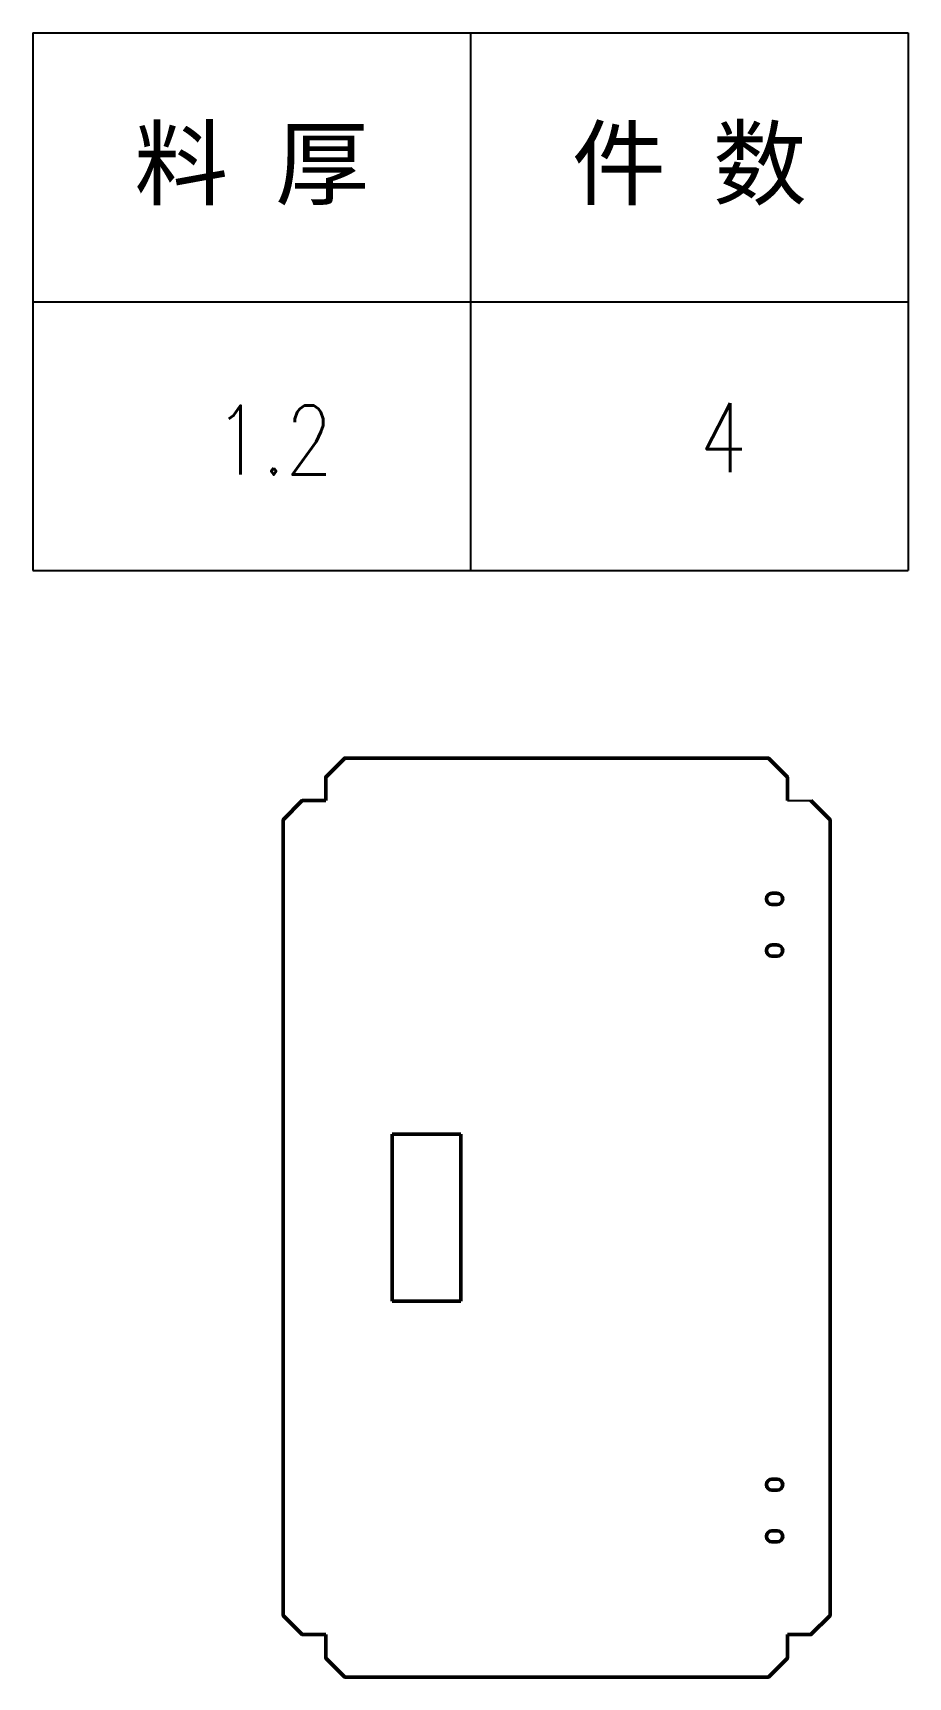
# Model space of a CAD drawing. Header units: millimetres. Extents: x 1521 to 290450, y -90694 to 6693.
# Drawn here: x 17538 to 18046, y 3795 to 4750 of the extents above; entities that cross this region are included whole.
import ezdxf
from ezdxf.enums import TextEntityAlignment as Align

# ---------------------------------------------------------------- set-up
doc = ezdxf.new("R2010")
doc.units = ezdxf.units.MM
doc.layers.add('可见 (ISO)', color=7, linetype='Continuous', lineweight=50)
doc.styles.add('DIM', font='romans.shx', dxfattribs={"width": 0.8, "bigfont": 'bigfont.shx'})
doc.styles.get("Standard").update_dxf_attribs({"font": 'arial.ttf'})

# ---------------------------------------------------------------- blocks, each defined once
blk = doc.blocks.new('*T23')
at = {"color": 0, "linetype": 'ByBlock', "lineweight": -2, "transparency": 16777216}
for p, q in [((0, 0), (127, 0)), ((0, 0), (0, -78)), ((63.5, 0), (63.5, -78)), ((127, 0), (127, -78)), ((0, -39), (127, -39)), ((0, -78), (127, -78))]:
    blk.add_line(p, q, dxfattribs=at)
at = {"color": 0, "transparency": 16777216, "char_height": 10, "width": 60.5, "attachment_point": 5}
for s, insert in [('{\\fSimSun|b0|i0|c134|p2;料 厚}', (31.75, -19.5)), ('{\\fSimSun|b0|i0|c134|p2;件 数}', (95.25, -19.5))]:
    blk.add_mtext(s, dxfattribs=dict(at, insert=insert))
blk = doc.blocks.new('拆图参数')
blk.add_blockref('*T23', (-63.5, 78))
at = {"style": 'DIM', "width": 0.8}
blk.add_attdef('6', text='', height=10, dxfattribs=at).set_placement((-37.13, 18.91), align=Align.MIDDLE_LEFT)
blk.add_attdef('1', text='', height=10, dxfattribs=at).set_placement((36.65, 19.27), align=Align.MIDDLE_CENTER)

msp = doc.modelspace()

# ---------------------------------------------------------------- linework, layer by layer
msp.add_line((17975.6001, 4304.0785), (17989.2501, 4304.0785))
at = {"layer": '可见 (ISO)'}
for p, q in [((17966.6001, 4250.3285), (17969.6001, 4250.3285)), ((17969.6001, 4243.8285), (17966.6001, 4243.8285)), ((17966.6001, 4220.3285), (17969.6001, 4220.3285)), ((17969.6001, 4213.8285), (17966.6001, 4213.8285)), ((17746.1001, 4110.5785), (17786.1001, 4110.5785)), ((17746.1001, 4013.5785), (17746.1001, 4110.5785)), ((17786.1001, 4110.5785), (17786.1001, 4013.5785)), ((17786.1001, 4013.5785), (17746.1001, 4013.5785)), ((17966.6001, 3910.3285), (17969.6001, 3910.3285)), ((17969.6001, 3903.8285), (17966.6001, 3903.8285)), ((17966.6001, 3880.3285), (17969.6001, 3880.3285)), ((17969.6001, 3873.8285), (17966.6001, 3873.8285))]:
    msp.add_line(p, q, dxfattribs=at)
for points in [[(17707.6001, 4304.0785), (17707.6001, 4317.7285), (17718.6501, 4328.7785), (17964.5501, 4328.7785), (17975.6001, 4317.7285), (17975.6001, 4304.0785)], [(17707.6001, 4304.0785), (17693.9501, 4304.0785), (17682.9001, 4293.0285), (17682.9001, 3831.1285), (17693.9501, 3820.0785), (17707.6001, 3820.0785)], [(17989.2501, 4304.0785), (18000.3001, 4293.0285), (18000.3001, 3831.1285), (17989.2501, 3820.0785), (17975.6001, 3820.0785)], [(17707.6001, 3820.0785), (17707.6001, 3806.4285), (17718.6501, 3795.3785), (17964.5501, 3795.3785), (17975.6001, 3806.4285), (17975.6001, 3820.0785)]]:
    msp.add_lwpolyline(points, dxfattribs=at)
for centre, start, end in [((17966.6001, 4247.0785), 90, 270), ((17969.6001, 4247.0785), 270, 90), ((17966.6001, 4217.0785), 90, 270), ((17969.6001, 4217.0785), 270, 90), ((17966.6001, 3907.0785), 90, 270), ((17969.6001, 3907.0785), 270, 90), ((17966.6001, 3877.0785), 90, 270), ((17969.6001, 3877.0785), 270, 90)]:
    msp.add_arc(centre, 3.25, start, end, dxfattribs=at)

# ---------------------------------------------------------------- block references
at = {"xscale": 4, "yscale": 4, "zscale": 4}
msp.add_blockref('拆图参数', (17791.6275, 4437.681), dxfattribs=at).add_auto_attribs({'1': '4', '6': '1.2'})

doc.saveas('drawing.dxf')
